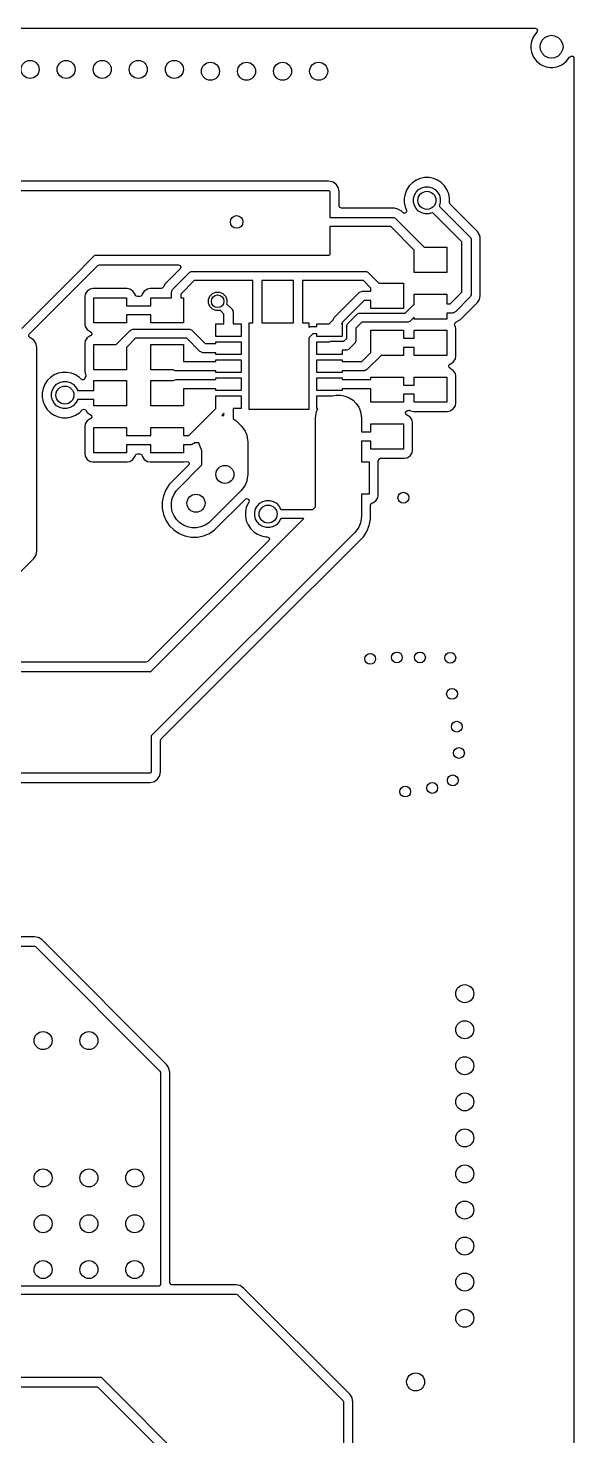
# Model space of a CAD drawing. Extents: x 97 to 200, y -158 to -52.
# Drawn here: x 184.7 to 199.83, y -91.17 to -52.13 of the extents above; entities that cross this region are included whole.
import ezdxf

# ---------------------------------------------------------------- set-up
doc = ezdxf.new("R2010")
doc.units = 0
doc.layers.add('BLACK', color=7, linetype='CONTINUOUS')

msp = doc.modelspace()

# ---------------------------------------------------------------- linework, layer by layer
at = {"layer": 'BLACK', "linetype": 'CONTINUOUS'}
for p, q in [((129.62398, -52.1291), (198.756801, -52.1291)), ((198.800149, -52.236639), (198.708459, -52.356132)), ((198.756801, -52.1291), (198.800995, -52.147406)), ((198.800995, -52.235794), (198.800149, -52.236639)), ((198.800995, -52.147406), (198.819301, -52.1916)), ((198.801225, -52.235236), (198.800995, -52.235794)), ((198.802639, -52.233395), (198.801225, -52.235236)), ((198.819301, -52.1916), (198.802145, -52.233016)), ((198.802145, -52.233016), (198.802639, -52.233395)), ((198.650821, -52.495284), (198.6361, -52.607103)), ((198.6361, -52.607103), (198.6361, -52.682096)), ((198.6361, -52.682096), (198.650821, -52.793915)), ((198.650822, -52.495281), (198.650821, -52.495284)), ((198.708459, -52.356132), (198.650822, -52.495281)), ((198.8906, -52.6446), (198.901419, -52.562425)), ((198.901419, -52.726775), (198.8906, -52.6446)), ((198.901419, -52.562425), (198.948019, -52.462489)), ((198.948019, -52.462489), (199.025989, -52.384519)), ((199.025989, -52.384519), (199.125925, -52.337919)), ((199.125925, -52.337919), (199.2081, -52.3271)), ((199.2081, -52.3271), (199.290275, -52.337919)), ((199.290275, -52.337919), (199.390211, -52.384519)), ((199.390211, -52.384519), (199.468181, -52.462489)), ((199.468181, -52.462489), (199.514781, -52.562425)), ((199.514781, -52.562425), (199.5256, -52.6446)), ((199.5256, -52.6446), (199.514781, -52.726775)), ((198.650821, -52.793915), (198.650822, -52.793918)), ((198.650822, -52.793918), (198.650823, -52.793922)), ((198.650823, -52.793922), (198.708459, -52.933068)), ((198.708459, -52.933068), (198.800145, -53.052555)), ((198.800145, -53.052555), (198.919632, -53.144241)), ((198.948019, -52.826711), (198.901419, -52.726775)), ((199.025989, -52.904681), (198.948019, -52.826711)), ((199.125925, -52.951281), (199.025989, -52.904681)), ((199.2081, -52.9621), (199.125925, -52.951281)), ((199.290275, -52.951281), (199.2081, -52.9621)), ((199.390211, -52.904681), (199.290275, -52.951281)), ((199.468181, -52.826711), (199.390211, -52.904681)), ((199.514781, -52.726775), (199.468181, -52.826711)), ((199.496568, -53.144241), (199.616055, -53.052555)), ((199.616055, -53.052555), (199.707741, -52.933068)), ((199.707741, -52.933068), (199.707743, -52.933062)), ((199.707743, -52.933062), (199.708973, -52.930934)), ((199.708973, -52.930934), (199.709957, -52.930178)), ((199.709957, -52.930178), (199.710234, -52.929818)), ((199.710234, -52.929818), (199.71033, -52.929892)), ((199.71033, -52.929892), (199.746923, -52.901813)), ((199.746923, -52.901813), (199.794349, -52.908056)), ((199.794349, -52.908056), (199.82347, -52.946006)), ((199.82347, -52.946006), (199.8256, -52.962183)), ((199.8256, -52.962183), (199.8256, -156.975016)), ((198.919632, -53.144241), (199.058778, -53.201877)), ((199.058778, -53.201877), (199.058782, -53.201877)), ((199.058782, -53.201877), (199.058784, -53.201878)), ((199.058784, -53.201878), (199.077364, -53.204324)), ((199.077364, -53.204324), (199.170608, -53.2166)), ((199.170608, -53.2166), (199.170614, -53.2166)), ((199.170614, -53.2166), (199.245586, -53.2166)), ((199.245586, -53.2166), (199.245592, -53.2166)), ((199.245592, -53.2166), (199.341524, -53.203969)), ((199.341524, -53.203969), (199.357415, -53.201878)), ((199.357415, -53.201878), (199.357415, -53.201877)), ((199.357415, -53.201877), (199.357422, -53.201877)), ((199.357422, -53.201877), (199.496568, -53.144241)), ((193.0242, -56.3729), (181.897, -56.3729)), ((193.123503, -56.392652), (193.0242, -56.3729)), ((193.149737, -56.403518), (193.123503, -56.392652)), ((193.225738, -56.454299), (193.149737, -56.403518)), ((193.233925, -56.459769), (193.225738, -56.454299)), ((193.290179, -56.543956), (193.233925, -56.459769)), ((193.290182, -56.543963), (193.290179, -56.543956)), ((193.301048, -56.570197), (193.290182, -56.543963)), ((193.3208, -56.6695), (193.301048, -56.570197)), ((195.262134, -56.502317), (195.193245, -56.605417)), ((195.349817, -56.414634), (195.262134, -56.502317)), ((195.452917, -56.345745), (195.349817, -56.414634)), ((195.452919, -56.345744), (195.452917, -56.345745)), ((195.567474, -56.298293), (195.452919, -56.345744)), ((195.522814, -56.606092), (195.607594, -56.557145)), ((195.567481, -56.298291), (195.567474, -56.298293)), ((195.6891, -56.2741), (195.567481, -56.298291)), ((195.607594, -56.557145), (195.702153, -56.531808)), ((195.8131, -56.2741), (195.6891, -56.2741)), ((195.702153, -56.531808), (195.800047, -56.531808)), ((195.800047, -56.531808), (195.894606, -56.557145)), ((195.934718, -56.298291), (195.8131, -56.2741)), ((195.894606, -56.557145), (195.979386, -56.606092)), ((195.934725, -56.298293), (195.934718, -56.298291)), ((196.04928, -56.345744), (195.934725, -56.298293)), ((196.049282, -56.345745), (196.04928, -56.345744)), ((196.13575, -56.403521), (196.049282, -56.345745)), ((196.152383, -56.414635), (196.13575, -56.403521)), ((196.240065, -56.502317), (196.152383, -56.414635)), ((196.308956, -56.60542), (196.240065, -56.502317)), ((181.897, -56.6324), (193.0242, -56.6324)), ((193.0242, -56.6324), (193.050434, -56.643266)), ((193.050434, -56.643266), (193.0613, -56.6695)), ((193.0613, -56.6695), (193.0613, -57.3766)), ((193.3208, -56.669501), (193.3208, -56.6695)), ((193.3208, -57.0596), (193.3208, -56.669501)), ((195.145791, -56.719981), (195.1216, -56.841599)), ((195.1216, -56.841599), (195.1216, -56.9656)), ((195.1216, -56.9656), (195.145791, -57.087218)), ((195.145793, -56.719974), (195.145791, -56.719981)), ((195.193244, -56.605419), (195.145793, -56.719974)), ((195.193245, -56.605417), (195.193244, -56.605419)), ((195.379308, -56.854653), (195.404645, -56.760094)), ((195.379308, -56.952547), (195.379308, -56.854653)), ((195.404645, -57.047106), (195.379308, -56.952547)), ((195.404645, -56.760094), (195.453592, -56.675314)), ((195.453592, -56.675314), (195.522814, -56.606092)), ((195.979386, -56.606092), (196.048608, -56.675314)), ((196.048608, -56.675314), (196.097555, -56.760094)), ((196.097555, -56.760094), (196.122892, -56.854653)), ((196.122892, -56.952547), (196.097555, -57.047106)), ((196.122892, -56.854653), (196.122892, -56.952547)), ((196.335498, -56.669499), (196.308956, -56.60542)), ((196.350154, -56.704882), (196.335498, -56.669499)), ((196.356409, -56.719982), (196.350154, -56.704882)), ((196.3806, -56.8416), (196.356409, -56.719982)), ((196.3806, -56.967688), (196.3806, -56.8416)), ((196.398906, -57.011882), (196.3806, -56.967688)), ((193.0613, -57.3766), (194.8011, -57.3766)), ((193.339106, -57.103794), (193.3208, -57.0596)), ((193.3833, -57.1221), (193.339106, -57.103794)), ((194.851325, -57.1221), (193.3833, -57.1221)), ((194.8011, -57.3766), (194.825876, -57.37904)), ((194.825876, -57.37904), (194.825877, -57.37904)), ((194.825877, -57.37904), (194.835538, -57.383042)), ((194.835538, -57.383042), (194.871657, -57.398003)), ((194.851329, -57.1221), (194.851325, -57.1221)), ((194.948351, -57.148098), (194.851329, -57.1221)), ((194.948354, -57.148099), (194.948351, -57.148098)), ((194.965676, -57.1581), (194.948354, -57.148099)), ((195.026702, -57.193332), (194.965676, -57.1581)), ((195.026704, -57.193334), (195.026702, -57.193332)), ((195.035347, -57.198324), (195.026704, -57.193334)), ((195.035348, -57.198325), (195.035347, -57.198324)), ((195.080272, -57.243249), (195.035348, -57.198325)), ((195.100549, -57.256798), (195.080272, -57.243249)), ((195.148384, -57.256797), (195.100549, -57.256798)), ((195.145791, -57.087218), (195.145793, -57.087225)), ((195.145793, -57.087225), (195.182208, -57.175137)), ((195.182209, -57.222972), (195.148384, -57.256797)), ((195.182208, -57.175137), (195.182209, -57.222972)), ((195.453592, -57.131886), (195.404645, -57.047106)), ((195.522814, -57.201108), (195.453592, -57.131886)), ((195.607594, -57.250055), (195.522814, -57.201108)), ((195.702153, -57.275392), (195.607594, -57.250055)), ((195.800047, -57.275392), (195.702153, -57.275392)), ((195.894606, -57.250055), (195.800047, -57.275392)), ((195.909404, -57.24151), (195.894606, -57.250055)), ((196.7241, -58.056206), (195.909404, -57.24151)), ((196.097555, -57.047106), (196.08901, -57.061904)), ((196.08901, -57.061904), (196.940903, -57.913797)), ((197.156371, -57.769347), (196.398906, -57.011882)), ((194.748494, -57.6306), (193.0613, -57.6306)), ((193.0613, -57.6306), (193.0613, -58.3987)), ((195.4011, -58.283205), (194.748494, -57.6306)), ((194.871657, -57.398003), (194.871658, -57.398004)), ((194.871658, -57.398004), (194.890903, -57.413797)), ((194.890903, -57.413797), (195.680705, -58.2036)), ((197.156374, -57.769351), (197.156371, -57.769347)), ((197.156376, -57.769353), (197.156374, -57.769351)), ((197.19318, -57.833099), (197.156376, -57.769353)), ((196.7241, -59.450994), (196.7241, -58.056206)), ((196.940903, -57.913797), (196.956697, -57.933042)), ((196.956697, -57.933042), (196.975475, -57.978376)), ((196.975475, -57.978376), (196.97566, -57.978824)), ((196.97566, -57.978824), (196.9781, -58.0036)), ((196.9781, -58.0036), (196.9781, -59.5036)), ((197.206602, -57.856347), (197.19318, -57.833099)), ((197.206603, -57.85635), (197.206602, -57.856347)), ((197.224756, -57.924099), (197.206603, -57.85635)), ((197.224756, -57.924101), (197.224756, -57.924099)), ((197.2326, -57.953375), (197.224756, -57.924101)), ((197.2326, -59.553825), (197.2326, -57.953375)), ((186.539664, -58.4358), (185.896294, -59.07917)), ((193.0242, -58.4358), (186.539664, -58.4358)), ((193.050434, -58.424934), (193.0242, -58.4358)), ((193.0613, -58.3987), (193.050434, -58.424934)), ((195.4011, -58.9036), (195.4011, -58.283205)), ((195.680705, -58.2036), (196.3011, -58.2036)), ((196.3011, -58.2036), (196.3011, -58.9036)), ((184.730069, -60.612381), (186.628846, -58.713606)), ((186.628846, -58.713606), (186.67304, -58.6953)), ((186.67304, -58.6953), (188.868989, -58.6953)), ((188.913183, -58.801994), (188.495825, -59.219351)), ((188.711297, -59.363797), (189.161297, -58.913798)), ((188.868989, -58.6953), (188.913183, -58.713606)), ((188.913183, -58.713606), (188.931489, -58.7578)), ((188.931489, -58.7578), (188.913183, -58.801994)), ((189.161297, -58.913798), (189.180542, -58.898004)), ((189.180542, -58.898004), (189.180543, -58.898003)), ((189.180543, -58.898003), (189.219955, -58.881678)), ((189.219955, -58.881678), (189.226323, -58.87904)), ((189.226323, -58.87904), (189.226324, -58.87904)), ((189.226324, -58.87904), (189.2511, -58.8766)), ((189.2511, -58.8766), (191.05, -58.8766)), ((191.05, -58.8766), (192.18, -58.8766)), ((192.18, -58.8766), (194.0436, -58.8766)), ((194.0436, -58.8766), (194.068376, -58.87904)), ((194.068376, -58.87904), (194.068377, -58.87904)), ((194.068377, -58.87904), (194.074745, -58.881678)), ((194.074745, -58.881678), (194.114157, -58.898003)), ((194.114157, -58.898003), (194.114158, -58.898004)), ((194.114158, -58.898004), (194.133403, -58.913797)), ((194.133403, -58.913797), (194.423205, -59.2036)), ((196.3011, -58.9036), (195.4011, -58.9036)), ((185.896294, -59.07917), (184.518529, -60.456934)), ((188.441702, -59.309164), (188.417299, -59.340804)), ((188.444032, -59.310129), (188.441702, -59.309164)), ((188.445598, -59.306345), (188.444032, -59.310129)), ((188.495825, -59.219351), (188.445598, -59.306345)), ((189.303705, -59.1306), (188.9281, -59.506205)), ((190.923, -59.1306), (189.303705, -59.1306)), ((190.923, -60.3036), (190.923, -59.1306)), ((191.177, -59.1306), (191.177, -60.3036)), ((192.053, -59.1306), (191.177, -59.1306)), ((192.053, -60.3036), (192.053, -59.1306)), ((192.307, -59.1306), (192.307, -60.3036)), ((193.990994, -59.1306), (192.307, -59.1306)), ((194.2011, -59.340705), (193.990994, -59.1306)), ((194.423205, -59.2036), (195.1011, -59.2036)), ((195.1011, -59.2036), (195.1011, -59.9036)), ((186.280365, -59.504299), (186.2656, -59.578532)), ((186.2656, -59.578532), (186.2656, -60.328664)), ((186.280366, -59.504297), (186.280365, -59.504299)), ((186.336615, -59.420115), (186.280366, -59.504297)), ((186.420796, -59.363867), (186.336615, -59.420115)), ((186.4208, -59.363865), (186.420796, -59.363867)), ((186.495031, -59.349101), (186.4208, -59.363865)), ((186.495035, -59.3491), (186.495031, -59.349101)), ((187.445167, -59.3491), (186.495035, -59.3491)), ((186.5201, -60.3036), (186.5201, -59.6036)), ((186.5201, -59.6036), (187.4201, -59.6036)), ((187.4201, -59.6036), (187.4201, -59.8266)), ((187.5194, -59.363865), (187.445167, -59.3491)), ((187.519402, -59.363866), (187.5194, -59.363865)), ((187.603584, -59.420115), (187.519402, -59.363866)), ((187.651994, -59.492566), (187.603584, -59.420115)), ((187.659834, -59.504299), (187.651994, -59.492566)), ((187.660643, -59.508366), (187.659834, -59.504299)), ((187.663313, -59.521792), (187.660643, -59.508366)), ((187.680418, -59.553794), (187.663313, -59.521792)), ((187.724612, -59.5721), (187.680418, -59.553794)), ((187.796587, -59.5721), (187.724612, -59.5721)), ((187.831309, -59.561567), (187.796587, -59.5721)), ((187.834865, -59.556244), (187.831309, -59.561567)), ((187.840781, -59.553794), (187.834865, -59.556244)), ((187.847757, -59.536951), (187.840781, -59.553794)), ((187.857886, -59.521794), (187.847757, -59.536951)), ((187.861366, -59.504299), (187.857886, -59.521794)), ((187.861367, -59.504296), (187.861366, -59.504299)), ((187.917615, -59.420115), (187.861367, -59.504296)), ((188.001796, -59.363867), (187.917615, -59.420115)), ((188.0018, -59.363865), (188.001796, -59.363867)), ((188.076031, -59.349101), (188.0018, -59.363865)), ((188.076035, -59.3491), (188.076031, -59.349101)), ((188.386184, -59.3491), (188.076035, -59.3491)), ((188.1011, -59.8266), (188.1011, -59.6036)), ((188.1011, -59.6036), (188.6741, -59.6036)), ((188.417299, -59.340804), (188.386184, -59.3491)), ((188.6741, -59.4536), (188.67654, -59.428824)), ((188.6741, -59.6036), (188.6741, -59.4536)), ((188.67654, -59.428824), (188.676837, -59.428108)), ((188.676837, -59.428108), (188.693501, -59.387877)), ((188.693501, -59.387877), (188.695503, -59.383043)), ((188.695503, -59.383043), (188.695504, -59.383042)), ((188.695504, -59.383042), (188.711297, -59.363797)), ((188.9281, -59.506205), (188.9281, -59.6036)), ((188.9281, -59.6036), (189.0011, -59.6036)), ((189.0011, -59.6036), (189.0011, -60.3036)), ((189.693644, -59.652389), (189.732839, -59.557763)), ((189.693644, -59.754811), (189.693644, -59.652389)), ((189.732839, -59.557763), (189.805263, -59.485339)), ((189.805263, -59.485339), (189.899889, -59.446144)), ((189.899889, -59.446144), (190.002311, -59.446144)), ((190.002311, -59.446144), (190.096937, -59.485339)), ((190.096937, -59.485339), (190.169361, -59.557763)), ((190.169361, -59.557763), (190.208556, -59.652389)), ((190.208556, -59.652389), (190.208556, -59.754811)), ((193.184297, -60.15198), (193.872479, -59.463797)), ((194.014886, -59.6806), (193.399593, -60.295893)), ((193.872479, -59.463797), (193.891723, -59.448003)), ((193.891723, -59.448003), (193.937504, -59.42904)), ((193.937504, -59.42904), (193.937505, -59.42904)), ((193.937505, -59.42904), (193.962281, -59.4266)), ((193.962281, -59.4266), (194.2011, -59.4266)), ((194.2011, -59.6806), (194.014886, -59.6806)), ((194.2011, -59.4266), (194.2011, -59.340705)), ((194.2011, -59.9036), (194.2011, -59.6806)), ((195.4011, -59.793303), (195.4011, -59.5036)), ((195.4011, -59.5036), (196.3011, -59.5036)), ((196.3011, -59.5036), (196.3011, -59.7766)), ((196.398494, -59.7766), (196.7241, -59.450994)), ((196.940902, -59.593403), (196.540903, -59.993403)), ((196.956696, -59.574158), (196.940902, -59.593403)), ((196.956697, -59.574157), (196.956696, -59.574158)), ((196.97566, -59.528376), (196.956697, -59.574157)), ((196.9781, -59.5036), (196.97566, -59.528376)), ((197.156376, -59.737847), (197.206601, -59.650854)), ((197.206601, -59.650854), (197.2326, -59.553825)), ((187.4201, -59.8266), (188.1011, -59.8266)), ((188.1011, -60.0806), (187.4201, -60.0806)), ((187.4201, -60.0806), (187.4201, -60.3036)), ((188.1011, -60.3036), (188.1011, -60.0806)), ((189.732839, -59.849437), (189.693644, -59.754811)), ((189.805263, -59.921861), (189.732839, -59.849437)), ((189.899889, -59.961056), (189.805263, -59.921861)), ((190.002311, -59.961056), (189.899889, -59.961056)), ((190.021147, -59.953253), (190.002311, -59.961056)), ((190.1241, -60.056206), (190.021147, -59.953253)), ((190.1241, -60.3286), (190.1241, -60.056206)), ((190.208556, -59.754811), (190.200753, -59.773647)), ((190.200753, -59.773647), (190.340903, -59.913797)), ((190.340903, -59.913797), (190.356696, -59.933042)), ((190.356696, -59.933042), (190.356697, -59.933043)), ((190.356697, -59.933043), (190.367573, -59.9593)), ((190.367573, -59.9593), (190.375474, -59.978376)), ((190.375474, -59.978376), (190.37566, -59.978824)), ((190.37566, -59.978824), (190.3781, -60.0036)), ((190.3781, -60.0036), (190.3781, -60.3286)), ((193.565297, -60.309797), (193.807298, -60.067797)), ((193.807298, -60.067797), (193.826542, -60.052003)), ((193.826542, -60.052003), (193.872323, -60.03304)), ((193.872323, -60.03304), (193.872324, -60.03304)), ((193.872324, -60.03304), (193.8971, -60.0306)), ((193.8971, -60.0306), (195.153706, -60.0306)), ((195.1011, -59.9036), (194.2011, -59.9036)), ((195.153706, -60.0306), (195.370509, -59.813798)), ((195.370509, -59.813798), (195.389754, -59.798004)), ((195.389754, -59.798004), (195.389755, -59.798003)), ((195.389755, -59.798003), (195.4011, -59.793303)), ((196.3011, -59.7766), (196.398494, -59.7766)), ((196.4511, -60.0306), (196.3011, -60.0306)), ((196.3011, -60.0306), (196.3011, -60.2036)), ((196.475876, -60.02816), (196.4511, -60.0306)), ((196.475877, -60.02816), (196.475876, -60.02816)), ((196.49484, -60.020304), (196.475877, -60.02816)), ((196.521657, -60.009197), (196.49484, -60.020304)), ((196.521658, -60.009196), (196.521657, -60.009197)), ((196.540903, -59.993403), (196.521658, -60.009196)), ((196.756376, -60.137846), (197.0802, -59.81402)), ((197.0802, -59.81402), (197.080205, -59.814017)), ((197.080205, -59.814017), (197.085345, -59.808876)), ((197.085345, -59.808876), (197.085347, -59.808876)), ((197.085347, -59.808876), (197.156376, -59.737847)), ((186.2656, -60.328664), (186.265601, -60.328668)), ((186.265601, -60.328668), (186.280365, -60.402899)), ((186.280365, -60.402899), (186.280367, -60.402903)), ((186.280367, -60.402903), (186.336615, -60.487084)), ((186.336615, -60.487084), (186.420797, -60.543333)), ((187.4201, -60.3036), (186.5201, -60.3036)), ((187.530298, -60.513797), (187.549542, -60.498003)), ((187.549542, -60.498003), (187.595323, -60.47904)), ((187.595323, -60.47904), (187.595324, -60.47904)), ((187.595324, -60.47904), (187.6201, -60.4766)), ((187.6201, -60.4766), (189.1511, -60.4766)), ((189.0011, -60.3036), (188.1011, -60.3036)), ((189.1511, -60.4766), (189.175876, -60.47904)), ((189.175876, -60.47904), (189.175877, -60.47904)), ((189.175877, -60.47904), (189.190504, -60.485099)), ((189.190504, -60.485099), (189.221657, -60.498003)), ((189.221657, -60.498003), (189.221658, -60.498004)), ((189.221658, -60.498004), (189.240903, -60.513797)), ((189.9011, -60.6786), (189.9011, -60.3286)), ((189.9011, -60.3286), (190.1241, -60.3286)), ((190.3781, -60.3286), (190.6011, -60.3286)), ((190.6011, -60.3286), (190.6011, -60.6786)), ((190.8261, -62.7036), (190.8261, -60.3036)), ((190.8261, -60.3036), (190.923, -60.3036)), ((191.177, -60.3036), (192.053, -60.3036)), ((192.307, -60.3036), (192.4761, -60.3036)), ((192.4761, -60.3036), (192.4761, -60.432552)), ((192.4761, -60.432552), (192.490842, -60.420453)), ((192.490842, -60.420453), (192.505818, -60.41425)), ((192.505818, -60.41425), (192.526891, -60.405521)), ((192.526891, -60.405521), (192.5464, -60.4036)), ((192.5464, -60.4036), (192.7011, -60.4036)), ((192.7011, -60.4036), (192.7011, -60.3286)), ((192.7011, -60.3286), (193.046494, -60.3286)), ((193.046494, -60.3286), (193.148606, -60.226488)), ((193.148606, -60.226488), (193.14954, -60.217006)), ((193.14954, -60.217006), (193.149788, -60.216408)), ((193.149788, -60.216408), (193.168503, -60.171224)), ((193.168503, -60.171224), (193.184297, -60.15198)), ((193.39866, -60.305377), (193.389041, -60.3286)), ((193.389041, -60.3286), (193.4011, -60.3286)), ((193.399593, -60.295893), (193.39866, -60.305376)), ((193.39866, -60.305376), (193.39866, -60.305377)), ((193.4011, -60.3286), (193.4011, -60.6786)), ((193.5281, -60.3996), (193.53054, -60.374824)), ((193.5281, -60.731207), (193.5281, -60.3996)), ((193.53054, -60.374824), (193.532372, -60.370402)), ((193.532372, -60.370402), (193.540343, -60.351157)), ((193.540343, -60.351157), (193.549503, -60.329043)), ((193.549503, -60.329043), (193.549504, -60.329042)), ((193.549504, -60.329042), (193.565297, -60.309797)), ((193.949705, -60.2846), (193.7821, -60.452205)), ((193.7821, -60.452205), (193.7821, -60.783813)), ((195.206312, -60.2846), (193.949705, -60.2846)), ((194.2011, -61.123994), (194.2011, -60.5036)), ((194.2011, -60.5036), (195.1011, -60.5036)), ((195.1011, -60.5036), (195.1011, -60.7266)), ((195.231088, -60.28216), (195.206312, -60.2846)), ((195.231089, -60.28216), (195.231088, -60.28216)), ((195.250052, -60.274304), (195.231089, -60.28216)), ((195.276869, -60.263197), (195.250052, -60.274304)), ((195.27687, -60.263196), (195.276869, -60.263197)), ((195.296115, -60.247403), (195.27687, -60.263196)), ((195.4011, -60.142417), (195.296115, -60.247403)), ((195.4011, -60.2036), (195.4011, -60.142417)), ((196.3011, -60.2036), (195.4011, -60.2036)), ((195.4011, -60.7266), (195.4011, -60.5036)), ((195.4011, -60.5036), (196.3011, -60.5036)), ((196.3011, -60.5036), (196.3011, -61.2036)), ((196.520825, -60.34141), (196.528328, -60.321786)), ((196.523782, -60.356276), (196.520825, -60.34141)), ((196.521589, -60.369144), (196.523782, -60.356276)), ((196.528057, -60.377758), (196.521589, -60.369144)), ((196.530159, -60.388324), (196.528057, -60.377758)), ((196.528328, -60.321786), (196.529197, -60.320316)), ((196.529197, -60.320316), (196.540834, -60.302901)), ((196.540834, -60.404299), (196.530159, -60.388324)), ((196.540834, -60.302901), (196.541511, -60.299492)), ((196.555599, -60.478534), (196.540834, -60.404299)), ((196.541511, -60.299492), (196.54621, -60.291548)), ((196.54621, -60.291548), (196.562064, -60.279644)), ((196.5556, -61.228667), (196.555599, -60.478534)), ((196.562064, -60.279644), (196.576081, -60.265623)), ((196.576081, -60.265623), (196.583822, -60.262994)), ((196.583822, -60.262994), (196.598354, -60.259101)), ((196.598354, -60.259101), (196.685347, -60.208876)), ((196.685347, -60.208876), (196.756376, -60.137847)), ((196.756376, -60.137847), (196.756376, -60.137846)), ((184.716523, -60.680488), (184.716524, -60.632653)), ((184.750347, -60.714314), (184.716523, -60.680488)), ((184.716524, -60.632653), (184.730069, -60.612381)), ((184.767736, -60.721517), (184.750347, -60.714314)), ((184.815768, -60.75361), (184.767736, -60.721517)), ((184.851925, -60.777769), (184.815768, -60.75361)), ((184.908179, -60.861956), (184.851925, -60.777769)), ((184.908182, -60.861963), (184.908179, -60.861956)), ((184.919048, -60.888197), (184.908182, -60.861963)), ((184.9388, -60.9875), (184.919048, -60.888197)), ((186.280365, -60.804299), (186.2656, -60.878532)), ((186.2656, -60.878532), (186.2656, -61.628664)), ((186.280366, -60.804297), (186.280365, -60.804299)), ((186.336615, -60.720115), (186.280366, -60.804297)), ((186.420796, -60.663867), (186.336615, -60.720115)), ((186.426484, -60.661512), (186.420796, -60.663867)), ((186.420797, -60.543333), (186.426485, -60.545689)), ((186.426485, -60.545689), (186.425225, -60.54873)), ((186.425225, -60.54873), (186.455377, -60.568872)), ((186.438141, -60.655564), (186.426088, -60.660557)), ((186.426088, -60.660557), (186.426484, -60.661512)), ((186.464713, -60.615787), (186.438141, -60.655564)), ((186.455377, -60.568872), (186.464713, -60.615787)), ((187.140494, -60.9036), (187.530298, -60.513797)), ((187.672705, -60.7306), (187.4201, -60.983205)), ((189.098494, -60.7306), (187.672705, -60.7306)), ((189.461297, -61.093402), (189.098494, -60.7306)), ((189.240903, -60.513797), (189.603705, -60.8766)), ((189.603705, -60.8766), (189.9011, -60.8766)), ((190.6011, -60.6786), (189.9011, -60.6786)), ((189.9011, -60.8766), (189.9011, -60.8286)), ((189.9011, -60.8286), (190.6011, -60.8286)), ((190.6011, -60.8286), (190.6011, -61.1786)), ((192.587821, -60.6036), (192.4761, -60.715321)), ((192.4761, -60.715321), (192.4761, -62.7036)), ((192.7011, -60.6036), (192.587821, -60.6036)), ((192.7011, -60.6786), (192.7011, -60.6036)), ((193.4011, -60.6786), (192.7011, -60.6786)), ((192.7011, -61.1786), (192.7011, -60.8286)), ((192.7011, -60.8286), (193.049597, -60.8286)), ((193.049597, -60.8286), (193.051542, -60.827004)), ((193.051542, -60.827004), (193.051543, -60.827003)), ((193.051543, -60.827003), (193.086081, -60.812697)), ((193.086081, -60.812697), (193.097323, -60.80804)), ((193.097323, -60.80804), (193.097324, -60.80804)), ((193.097324, -60.80804), (193.1221, -60.8056)), ((193.1221, -60.8056), (193.453707, -60.8056)), ((193.453707, -60.8056), (193.5281, -60.731207)), ((193.744902, -60.873616), (193.596114, -61.022403)), ((193.760696, -60.854372), (193.744902, -60.873616)), ((193.765491, -60.842797), (193.760696, -60.854372)), ((193.77966, -60.808589), (193.765491, -60.842797)), ((193.7821, -60.783813), (193.77966, -60.808589)), ((195.1011, -60.7266), (195.4011, -60.7266)), ((184.9388, -66.630795), (184.9388, -60.9875)), ((186.5201, -61.6036), (186.5201, -60.9036)), ((186.5201, -60.9036), (187.140494, -60.9036)), ((187.4201, -60.983205), (187.4201, -61.6036)), ((188.1011, -61.6036), (188.1011, -60.9036)), ((188.1011, -60.9036), (189.0011, -60.9036)), ((189.0011, -60.9036), (189.0011, -61.3766)), ((189.480542, -61.109196), (189.461297, -61.093402)), ((189.480543, -61.109197), (189.480542, -61.109196)), ((189.526324, -61.12816), (189.480543, -61.109197)), ((189.5511, -61.1306), (189.526324, -61.12816)), ((189.9011, -61.1306), (189.5511, -61.1306)), ((189.9011, -61.1786), (189.9011, -61.1306)), ((190.6011, -61.1786), (189.9011, -61.1786)), ((193.4011, -61.1786), (192.7011, -61.1786)), ((193.506312, -61.0596), (193.4011, -61.0596)), ((193.4011, -61.0596), (193.4011, -61.1786)), ((193.531088, -61.05716), (193.506312, -61.0596)), ((193.531089, -61.05716), (193.531088, -61.05716)), ((193.57687, -61.038197), (193.531089, -61.05716)), ((193.596114, -61.022403), (193.57687, -61.038197)), ((193.948494, -61.3766), (194.2011, -61.123994)), ((194.480705, -61.2036), (194.090903, -61.593403)), ((195.1011, -61.2036), (194.480705, -61.2036)), ((195.4011, -60.9806), (195.1011, -60.9806)), ((195.1011, -60.9806), (195.1011, -61.2036)), ((195.4011, -61.2036), (195.4011, -60.9806)), ((196.3011, -61.2036), (195.4011, -61.2036)), ((196.540834, -61.302901), (196.5556, -61.228667)), ((185.6541, -61.6741), (185.532481, -61.698291)), ((185.7781, -61.6741), (185.6541, -61.6741)), ((185.899718, -61.698291), (185.7781, -61.6741)), ((186.2656, -61.628664), (186.265601, -61.628668)), ((186.265601, -61.628668), (186.280365, -61.702899)), ((187.4201, -61.6036), (186.5201, -61.6036)), ((188.723723, -61.6036), (188.1011, -61.6036)), ((188.730542, -61.609196), (188.723723, -61.6036)), ((188.730543, -61.609197), (188.730542, -61.609196)), ((188.776324, -61.62816), (188.730543, -61.609197)), ((188.8011, -61.6306), (188.776324, -61.62816)), ((189.9011, -61.6306), (188.8011, -61.6306)), ((189.0011, -61.3766), (189.9011, -61.3766)), ((189.9011, -61.3766), (189.9011, -61.3286)), ((189.9011, -61.3286), (190.6011, -61.3286)), ((189.9011, -61.6786), (189.9011, -61.6306)), ((190.6011, -61.3286), (190.6011, -61.6786)), ((192.7011, -61.6786), (192.7011, -61.3286)), ((192.7011, -61.3286), (193.4011, -61.3286)), ((193.4011, -61.3286), (193.4011, -61.3766)), ((193.4011, -61.3766), (193.948494, -61.3766)), ((194.0011, -61.6306), (193.4011, -61.6306)), ((193.4011, -61.6306), (193.4011, -61.6786)), ((194.025876, -61.62816), (194.0011, -61.6306)), ((194.025877, -61.62816), (194.025876, -61.62816)), ((194.051001, -61.617753), (194.025877, -61.62816)), ((194.071657, -61.609197), (194.051001, -61.617753)), ((194.071658, -61.609196), (194.071657, -61.609197)), ((194.090903, -61.593403), (194.071658, -61.609196)), ((196.356497, -61.491356), (196.383105, -61.451604)), ((196.365791, -61.53828), (196.356497, -61.491356)), ((196.39597, -61.55848), (196.365791, -61.53828)), ((196.383105, -61.451604), (196.395112, -61.446644)), ((196.394715, -61.561511), (196.39597, -61.55848)), ((196.400402, -61.563866), (196.394715, -61.561511)), ((196.394716, -61.445688), (196.400395, -61.443335)), ((196.395112, -61.446644), (196.394716, -61.445688)), ((196.400395, -61.443335), (196.400401, -61.443334)), ((196.400401, -61.443334), (196.484584, -61.387084)), ((196.484584, -61.620115), (196.400402, -61.563866)), ((196.484584, -61.387084), (196.540834, -61.302901)), ((196.53682, -61.698291), (196.484584, -61.620115)), ((185.158244, -62.005419), (185.110793, -62.119974)), ((185.158245, -62.005417), (185.158244, -62.005419)), ((185.227134, -61.902317), (185.158245, -62.005417)), ((185.314817, -61.814634), (185.227134, -61.902317)), ((185.417917, -61.745745), (185.314817, -61.814634)), ((185.417919, -61.745744), (185.417917, -61.745745)), ((185.532474, -61.698293), (185.417919, -61.745744)), ((185.418592, -62.075314), (185.487814, -62.006092)), ((185.487814, -62.006092), (185.572594, -61.957145)), ((185.532481, -61.698291), (185.532474, -61.698293)), ((185.572594, -61.957145), (185.667153, -61.931808)), ((185.667153, -61.931808), (185.765047, -61.931808)), ((185.765047, -61.931808), (185.859606, -61.957145)), ((185.859606, -61.957145), (185.944386, -62.006092)), ((185.899725, -61.698293), (185.899718, -61.698291)), ((186.01428, -61.745744), (185.899725, -61.698293)), ((185.944386, -62.006092), (186.013608, -62.075314)), ((186.014282, -61.745745), (186.01428, -61.745744)), ((186.117382, -61.814634), (186.014282, -61.745745)), ((186.168929, -61.866181), (186.117382, -61.814634)), ((186.184885, -61.87471), (186.168929, -61.866181)), ((186.19095, -61.880421), (186.184885, -61.87471)), ((186.195323, -61.880289), (186.19095, -61.880421)), ((186.200929, -61.883286), (186.195323, -61.880289)), ((186.219669, -61.879558), (186.200929, -61.883286)), ((186.238763, -61.878985), (186.219669, -61.879558)), ((186.242499, -61.875017), (186.238763, -61.878985)), ((186.247846, -61.873954), (186.242499, -61.875017)), ((186.258462, -61.858065), (186.247846, -61.873954)), ((186.271557, -61.84416), (186.258462, -61.858065)), ((186.273406, -61.839284), (186.271557, -61.84416)), ((186.280366, -61.804299), (186.273406, -61.839284)), ((186.280365, -61.702899), (186.280368, -61.702907)), ((186.294984, -61.782421), (186.280366, -61.804299)), ((186.280368, -61.702907), (186.29104, -61.718878)), ((186.29104, -61.718878), (186.300372, -61.765794)), ((186.297507, -61.775773), (186.294984, -61.782421)), ((186.300372, -61.765794), (186.297507, -61.775773)), ((186.5201, -62.1766), (186.5201, -61.9036)), ((186.5201, -61.9036), (187.4201, -61.9036)), ((187.4201, -61.9036), (187.4201, -62.6036)), ((188.1011, -62.6036), (188.1011, -61.9036)), ((188.1011, -61.9036), (188.723723, -61.9036)), ((188.723723, -61.9036), (188.730542, -61.898004)), ((188.730542, -61.898004), (188.730543, -61.898003)), ((188.730543, -61.898003), (188.776324, -61.87904)), ((188.776324, -61.87904), (188.8011, -61.8766)), ((188.8011, -61.8766), (189.9011, -61.8766)), ((190.6011, -61.6786), (189.9011, -61.6786)), ((189.9011, -61.8766), (189.9011, -61.8286)), ((189.9011, -61.8286), (190.6011, -61.8286)), ((190.6011, -61.8286), (190.6011, -62.1786)), ((193.4011, -61.6786), (192.7011, -61.6786)), ((192.7011, -62.1786), (192.7011, -61.8286)), ((192.7011, -61.8286), (193.4011, -61.8286)), ((193.4011, -61.8286), (193.4011, -61.8766)), ((193.4011, -61.8766), (194.2011, -61.8766)), ((194.2011, -61.8766), (194.2011, -61.8036)), ((194.2011, -61.8036), (195.1011, -61.8036)), ((195.1011, -61.8036), (195.1011, -62.0266)), ((195.1011, -62.0266), (195.4011, -62.0266)), ((195.4011, -62.0266), (195.4011, -61.8036)), ((195.4011, -61.8036), (196.3011, -61.8036)), ((196.3011, -61.8036), (196.3011, -62.5036)), ((196.540834, -61.704299), (196.53682, -61.698291)), ((196.555599, -61.778534), (196.540834, -61.704299)), ((196.5556, -62.528667), (196.555599, -61.778534)), ((185.110791, -62.119981), (185.0866, -62.241599)), ((185.0866, -62.241599), (185.0866, -62.3656)), ((185.0866, -62.3656), (185.110791, -62.487218)), ((185.110793, -62.119974), (185.110791, -62.119981)), ((185.344308, -62.254653), (185.369645, -62.160094)), ((185.344308, -62.352547), (185.344308, -62.254653)), ((185.369645, -62.447106), (185.344308, -62.352547)), ((185.369645, -62.160094), (185.418592, -62.075314)), ((185.418592, -62.531886), (185.369645, -62.447106)), ((186.013608, -62.075314), (186.062555, -62.160094)), ((186.062555, -62.447106), (186.013608, -62.531886)), ((186.062555, -62.160094), (186.066978, -62.1766)), ((186.066978, -62.4306), (186.062555, -62.447106)), ((186.066978, -62.1766), (186.5201, -62.1766)), ((186.5201, -62.4306), (186.066978, -62.4306)), ((186.5201, -62.6036), (186.5201, -62.4306)), ((189.9011, -62.1306), (189.0011, -62.1306)), ((189.0011, -62.1306), (189.0011, -62.6036)), ((189.9011, -62.1786), (189.9011, -62.1306)), ((190.6011, -62.1786), (189.9011, -62.1786)), ((189.9011, -62.673994), (189.9011, -62.3286)), ((189.9011, -62.3286), (190.6011, -62.3286)), ((190.6011, -62.3286), (190.6011, -62.6786)), ((193.4011, -62.1786), (192.7011, -62.1786)), ((192.7011, -62.6786), (192.7011, -62.3286)), ((192.7011, -62.3286), (193.138309, -62.3286)), ((193.138309, -62.3286), (193.238565, -62.308658)), ((193.238565, -62.308658), (193.363047, -62.308658)), ((193.363047, -62.308658), (193.485137, -62.332943)), ((194.2011, -62.1306), (193.4011, -62.1306)), ((193.4011, -62.1306), (193.4011, -62.1786)), ((193.485137, -62.332943), (193.600143, -62.38058)), ((193.600143, -62.38058), (193.703646, -62.449738)), ((193.703646, -62.449738), (193.791668, -62.53776)), ((194.2011, -62.5036), (194.2011, -62.1306)), ((195.4011, -62.2806), (195.1011, -62.2806)), ((195.1011, -62.2806), (195.1011, -62.5036)), ((195.4011, -62.5036), (195.4011, -62.2806)), ((185.110791, -62.487218), (185.110793, -62.487225)), ((185.110793, -62.487225), (185.158244, -62.60178)), ((185.158244, -62.60178), (185.158245, -62.601782)), ((185.158245, -62.601782), (185.225811, -62.702902)), ((185.225811, -62.702902), (185.227135, -62.704883)), ((185.227135, -62.704883), (185.314817, -62.792565)), ((185.314817, -62.792565), (185.41792, -62.861456)), ((185.487814, -62.601108), (185.418592, -62.531886)), ((185.572594, -62.650055), (185.487814, -62.601108)), ((185.667153, -62.675392), (185.572594, -62.650055)), ((185.765047, -62.675392), (185.667153, -62.675392)), ((185.859606, -62.650055), (185.765047, -62.675392)), ((185.944386, -62.601108), (185.859606, -62.650055)), ((186.013608, -62.531886), (185.944386, -62.601108)), ((186.01428, -62.861456), (186.117383, -62.792565)), ((186.117383, -62.792565), (186.197148, -62.712799)), ((186.197148, -62.712799), (186.241341, -62.694494)), ((186.241341, -62.694494), (186.285535, -62.7128)), ((186.285535, -62.7128), (186.293308, -62.72227)), ((186.293308, -62.72227), (186.336616, -62.787085)), ((186.336616, -62.787085), (186.420797, -62.843333)), ((186.420797, -62.843333), (186.426485, -62.845689)), ((186.426485, -62.845689), (186.425225, -62.84873)), ((186.425225, -62.84873), (186.455377, -62.868872)), ((187.4201, -62.6036), (186.5201, -62.6036)), ((189.0011, -62.6036), (188.1011, -62.6036)), ((189.161297, -63.413797), (189.9011, -62.673994)), ((190.1241, -62.810205), (190.062648, -62.871657)), ((190.1241, -62.873797), (190.1241, -62.810205)), ((190.6011, -62.6786), (190.3781, -62.6786)), ((190.3781, -62.6786), (190.3781, -62.962063)), ((192.4761, -62.7036), (190.8261, -62.7036)), ((192.668864, -62.878359), (192.693149, -62.756269)), ((192.693149, -62.756269), (192.725321, -62.6786)), ((192.725321, -62.6786), (192.7011, -62.6786)), ((193.791668, -62.53776), (193.860826, -62.641263)), ((193.860826, -62.641263), (193.908463, -62.756269)), ((193.908463, -62.756269), (193.932748, -62.878359)), ((195.1011, -62.5036), (194.2011, -62.5036)), ((195.156497, -62.791356), (195.183105, -62.751604)), ((195.165791, -62.83828), (195.156497, -62.791356)), ((195.19597, -62.85848), (195.165791, -62.83828)), ((195.183105, -62.751604), (195.186854, -62.74929)), ((195.186854, -62.74929), (195.195653, -62.744278)), ((195.195653, -62.744278), (195.200401, -62.743334)), ((195.200401, -62.743334), (195.218239, -62.731414)), ((195.218239, -62.731414), (195.220168, -62.730316)), ((195.220168, -62.730316), (195.241849, -62.727591)), ((195.241849, -62.727591), (195.26329, -62.723325)), ((195.26329, -62.723325), (195.2662, -62.72453)), ((195.2662, -62.72453), (195.26763, -62.724351)), ((195.26763, -62.724351), (195.269759, -62.726004)), ((195.269759, -62.726004), (195.285822, -62.732658)), ((195.285822, -62.732658), (195.301799, -62.743334)), ((195.301799, -62.743334), (195.376033, -62.7581)), ((195.376033, -62.7581), (196.326166, -62.758099)), ((196.3011, -62.5036), (195.4011, -62.5036)), ((196.326166, -62.758099), (196.400401, -62.743334)), ((196.400401, -62.743334), (196.484584, -62.687084)), ((196.484584, -62.687084), (196.540834, -62.602901)), ((196.540834, -62.602901), (196.5556, -62.528667)), ((185.41792, -62.861456), (185.447188, -62.873579)), ((185.447188, -62.873579), (185.532474, -62.908906)), ((185.532474, -62.908906), (185.532476, -62.908906)), ((185.532476, -62.908906), (185.532482, -62.908909)), ((185.532482, -62.908909), (185.6541, -62.9331)), ((185.6541, -62.9331), (185.7781, -62.9331)), ((185.7781, -62.9331), (185.899718, -62.908909)), ((185.899718, -62.908909), (186.01428, -62.861456)), ((186.280365, -63.104299), (186.2656, -63.178532)), ((186.2656, -63.178532), (186.2656, -63.928664)), ((186.280366, -63.104297), (186.280365, -63.104299)), ((186.336615, -63.020115), (186.280366, -63.104297)), ((186.420796, -62.963867), (186.336615, -63.020115)), ((186.426484, -62.961512), (186.420796, -62.963867)), ((186.438141, -62.955564), (186.426088, -62.960557)), ((186.426088, -62.960557), (186.426484, -62.961512)), ((186.464713, -62.915787), (186.438141, -62.955564)), ((186.455377, -62.868872), (186.464713, -62.915787)), ((186.5201, -63.9036), (186.5201, -63.2036)), ((186.5201, -63.2036), (187.4201, -63.2036)), ((187.4201, -63.2036), (187.4201, -63.4266)), ((188.1011, -63.4266), (188.1011, -63.2036)), ((188.1011, -63.2036), (189.0011, -63.2036)), ((189.0011, -63.2036), (189.0011, -63.4266)), ((190.062648, -62.871657), (190.113341, -62.871657)), ((190.113341, -62.871657), (190.1241, -62.873797)), ((190.3781, -62.962063), (190.453939, -63.012738)), ((190.453939, -63.012738), (190.500113, -63.054587)), ((190.500113, -63.054587), (190.600113, -63.154587)), ((190.600113, -63.154587), (190.641951, -63.200749)), ((190.641951, -63.200749), (190.641962, -63.20076)), ((190.641962, -63.20076), (190.71112, -63.304263)), ((192.665806, -62.9406), (192.668864, -62.878359)), ((192.665806, -63.6936), (192.665806, -62.9406)), ((193.932748, -62.878359), (193.935806, -62.9406)), ((193.935806, -62.9406), (193.935806, -63.3266)), ((194.2011, -63.3266), (194.2011, -63.1036)), ((194.2011, -63.1036), (195.1011, -63.1036)), ((195.1011, -63.1036), (195.1011, -63.8036)), ((195.194715, -62.861511), (195.19597, -62.85848)), ((195.200402, -62.863866), (195.194715, -62.861511)), ((195.284584, -62.920115), (195.200402, -62.863866)), ((195.339867, -63.002852), (195.284584, -62.920115)), ((195.340834, -63.004299), (195.339867, -63.002852)), ((195.355599, -63.078534), (195.340834, -63.004299)), ((195.3556, -63.828667), (195.355599, -63.078534)), ((187.4201, -63.4266), (188.1011, -63.4266)), ((189.0011, -63.4266), (189.148495, -63.4266)), ((189.148495, -63.4266), (189.161292, -63.413802)), ((189.161292, -63.413802), (189.161297, -63.413797)), ((190.71112, -63.304263), (190.758757, -63.419269)), ((190.758757, -63.419269), (190.783042, -63.541359)), ((190.783042, -63.541359), (190.7861, -63.6036)), ((190.7861, -63.6036), (190.7861, -64.5036)), ((193.935806, -63.3266), (194.2011, -63.3266)), ((194.2011, -63.5806), (193.935806, -63.5806)), ((193.935806, -63.5806), (193.935806, -63.6936)), ((194.2011, -63.8036), (194.2011, -63.5806)), ((186.2656, -63.928664), (186.265601, -63.928668)), ((186.265601, -63.928668), (186.280365, -64.002899)), ((186.280365, -64.002899), (186.280367, -64.002903)), ((186.280367, -64.002903), (186.336615, -64.087084)), ((187.4201, -63.9036), (186.5201, -63.9036)), ((188.1011, -63.6806), (187.4201, -63.6806)), ((187.4201, -63.6806), (187.4201, -63.9036)), ((187.603584, -64.087084), (187.659834, -64.002901)), ((187.659834, -64.002901), (187.66298, -63.987084)), ((187.66298, -63.987084), (187.663314, -63.985406)), ((187.663314, -63.985406), (187.673442, -63.970248)), ((187.673442, -63.970248), (187.680419, -63.953406)), ((187.680419, -63.953406), (187.686334, -63.950955)), ((187.686334, -63.950955), (187.689891, -63.945633)), ((187.689891, -63.945633), (187.724613, -63.9351)), ((187.724613, -63.9351), (187.796588, -63.9351)), ((187.796588, -63.9351), (187.840782, -63.953406)), ((187.840782, -63.953406), (187.857887, -63.985408)), ((187.857887, -63.985408), (187.861365, -64.002899)), ((187.861365, -64.002899), (187.861367, -64.002903)), ((187.861367, -64.002903), (187.917615, -64.087084)), ((188.1011, -63.9036), (188.1011, -63.6806)), ((189.0011, -63.9036), (188.1011, -63.9036)), ((189.2011, -63.6806), (189.0011, -63.6806)), ((189.0011, -63.6806), (189.0011, -63.9036)), ((189.225876, -63.67816), (189.2011, -63.6806)), ((189.225877, -63.67816), (189.225876, -63.67816)), ((189.24484, -63.670304), (189.225877, -63.67816)), ((189.271657, -63.659197), (189.24484, -63.670304)), ((189.271658, -63.659196), (189.271657, -63.659197)), ((189.290903, -63.643403), (189.271658, -63.659196)), ((189.303706, -63.6306), (189.290903, -63.643403)), ((189.432039, -63.6306), (189.303706, -63.6306)), ((189.443443, -63.687931), (189.432039, -63.6306)), ((189.49108, -63.802937), (189.443443, -63.687931)), ((189.5161, -63.840381), (189.49108, -63.802937)), ((189.5161, -64.240574), (189.5161, -63.840381)), ((192.665806, -64.9636), (192.665806, -63.6936)), ((193.935806, -63.6936), (193.935806, -64.1536)), ((195.1011, -63.8036), (194.2011, -63.8036)), ((195.200401, -64.043334), (195.284584, -63.987084)), ((195.284584, -63.987084), (195.340834, -63.902901)), ((195.340834, -63.902901), (195.3556, -63.828667)), ((186.336615, -64.087084), (186.420797, -64.143333)), ((186.420797, -64.143333), (186.420799, -64.143334)), ((186.420799, -64.143334), (186.495033, -64.1581)), ((186.495033, -64.1581), (187.445166, -64.158099)), ((187.445166, -64.158099), (187.519401, -64.143334)), ((187.519401, -64.143334), (187.603584, -64.087084)), ((187.917615, -64.087084), (188.001797, -64.143333)), ((188.001797, -64.143333), (188.001799, -64.143334)), ((188.001799, -64.143334), (188.076033, -64.1581)), ((188.076033, -64.1581), (189.026166, -64.158099)), ((189.145731, -64.251025), (188.610179, -64.786577)), ((188.852087, -64.904587), (189.5161, -64.240574)), ((189.026166, -64.158099), (189.089346, -64.145532)), ((189.089346, -64.145532), (189.13626, -64.154864)), ((189.13626, -64.154864), (189.162836, -64.194638)), ((189.153504, -64.241554), (189.145731, -64.251025)), ((189.162836, -64.194638), (189.153504, -64.241554)), ((193.935806, -64.1536), (194.1511, -64.1536)), ((194.1511, -64.1536), (194.1511, -65.0536)), ((194.405421, -64.126723), (194.405599, -64.126136)), ((194.405599, -64.12853), (194.405421, -64.126723)), ((194.405599, -64.126136), (194.405599, -64.125464)), ((194.405599, -64.125464), (194.405803, -64.125464)), ((194.405599, -64.128534), (194.405599, -64.12853)), ((194.4056, -65.078667), (194.405599, -64.128534)), ((194.405803, -64.125464), (194.419308, -64.080948)), ((194.419308, -64.080948), (194.461496, -64.0584)), ((194.461496, -64.0584), (194.46762, -64.058099)), ((194.46762, -64.058099), (195.126165, -64.058099)), ((195.126165, -64.058099), (195.126166, -64.058099)), ((195.126166, -64.058099), (195.200401, -64.043334)), ((188.610179, -64.786577), (188.512836, -64.932261)), ((190.758757, -64.687931), (190.71112, -64.802937)), ((190.763708, -64.66304), (190.758757, -64.687931)), ((190.783043, -64.565841), (190.763708, -64.66304)), ((190.7861, -64.5036), (190.783043, -64.56582)), ((190.783043, -64.56582), (190.783043, -64.565841)), ((188.445782, -65.094143), (188.4116, -65.265991)), ((188.512835, -64.932263), (188.445782, -65.094142)), ((188.445782, -65.094142), (188.445782, -65.094143)), ((188.512836, -64.932261), (188.512835, -64.932263)), ((188.669157, -65.291359), (188.693443, -65.169269)), ((188.693443, -65.169269), (188.74108, -65.054263)), ((188.74108, -65.054263), (188.810238, -64.950761)), ((188.810238, -64.950761), (188.852087, -64.904587)), ((190.600113, -64.952612), (189.750113, -65.802613)), ((190.641952, -64.906449), (190.600113, -64.952612)), ((190.641962, -64.90644), (190.641952, -64.906449)), ((190.71112, -64.802937), (190.641962, -64.90644)), ((190.719119, -65.193523), (190.763312, -65.175218)), ((190.763312, -65.175218), (190.807506, -65.193524)), ((192.665806, -65.400868), (192.665806, -64.9636)), ((194.1511, -65.0536), (193.935806, -65.0536)), ((193.935806, -65.0536), (193.935806, -65.663894)), ((194.334584, -65.237084), (194.390834, -65.152901)), ((194.390834, -65.152901), (194.4056, -65.078667)), ((188.4116, -65.265991), (188.4116, -65.441208)), ((188.4116, -65.441208), (188.445782, -65.613056)), ((188.669157, -65.415841), (188.669157, -65.291359)), ((188.693443, -65.537931), (188.669157, -65.415841)), ((188.74108, -65.652937), (188.693443, -65.537931)), ((189.868123, -66.04452), (190.719119, -65.193523)), ((190.745791, -65.419981), (190.7216, -65.541599)), ((190.7216, -65.541599), (190.7216, -65.6656)), ((190.745793, -65.419974), (190.745791, -65.419981)), ((190.793244, -65.305419), (190.745793, -65.419974)), ((190.793248, -65.305411), (190.793244, -65.305419)), ((190.815279, -65.27244), (190.793248, -65.305411)), ((190.807506, -65.193524), (190.825812, -65.237718)), ((190.825812, -65.237718), (190.815279, -65.27244)), ((190.979308, -65.554653), (191.004645, -65.460094)), ((190.979308, -65.652547), (190.979308, -65.554653)), ((191.004645, -65.460094), (191.053592, -65.375314)), ((191.053592, -65.375314), (191.122814, -65.306092)), ((191.122814, -65.306092), (191.207594, -65.257145)), ((191.207594, -65.257145), (191.302153, -65.231808)), ((191.302153, -65.231808), (191.400047, -65.231808)), ((191.400047, -65.231808), (191.494606, -65.257145)), ((191.494606, -65.257145), (191.579386, -65.306092)), ((191.579386, -65.306092), (191.648608, -65.375314)), ((191.648608, -65.375314), (191.697555, -65.460094)), ((191.697555, -65.460094), (191.701978, -65.4766)), ((191.701978, -65.4766), (192.590074, -65.4766)), ((192.590074, -65.4766), (192.665806, -65.400868)), ((194.190306, -65.356579), (194.208612, -65.312385)), ((194.190306, -65.576286), (194.190306, -65.356579)), ((194.190306, -65.751502), (194.190306, -65.576286)), ((194.208612, -65.312385), (194.240617, -65.295279)), ((194.240617, -65.295279), (194.250401, -65.293334)), ((194.250401, -65.293334), (194.334584, -65.237084)), ((188.091051, -69.975622), (192.336074, -65.7306)), ((188.445782, -65.613056), (188.445782, -65.613057)), ((188.445782, -65.613057), (188.512835, -65.774936)), ((188.512835, -65.774936), (188.512836, -65.774938)), ((188.512836, -65.774938), (188.609659, -65.919844)), ((188.609659, -65.919844), (188.61018, -65.920623)), ((188.61018, -65.920623), (188.734077, -66.04452)), ((188.810238, -65.756439), (188.74108, -65.652937)), ((188.898261, -65.844462), (188.810238, -65.756439)), ((189.001763, -65.91362), (188.898261, -65.844462)), ((189.116769, -65.961257), (189.001763, -65.91362)), ((189.238859, -65.985543), (189.116769, -65.961257)), ((189.485431, -65.961257), (189.363341, -65.985543)), ((189.600437, -65.91362), (189.485431, -65.961257)), ((189.703939, -65.844462), (189.600437, -65.91362)), ((189.750113, -65.802613), (189.703939, -65.844462)), ((190.7216, -65.6656), (190.745791, -65.787218)), ((190.745791, -65.787218), (190.745793, -65.787225)), ((190.745793, -65.787225), (190.793244, -65.90178)), ((190.793244, -65.90178), (190.793245, -65.901782)), ((190.793245, -65.901782), (190.81518, -65.93461)), ((190.81518, -65.93461), (190.862135, -66.004883)), ((191.004645, -65.747106), (190.979308, -65.652547)), ((191.053592, -65.831886), (191.004645, -65.747106)), ((191.122814, -65.901108), (191.053592, -65.831886)), ((191.207594, -65.950055), (191.122814, -65.901108)), ((191.302153, -65.975392), (191.207594, -65.950055)), ((191.494606, -65.950055), (191.400047, -65.975392)), ((191.579386, -65.901108), (191.494606, -65.950055)), ((191.648608, -65.831886), (191.579386, -65.901108)), ((191.697555, -65.747106), (191.648608, -65.831886)), ((191.701978, -65.7306), (191.697555, -65.747106)), ((192.336074, -65.7306), (191.701978, -65.7306)), ((193.860826, -65.963231), (193.791668, -66.066734)), ((193.908463, -65.848225), (193.860826, -65.963231)), ((193.917478, -65.802904), (193.908463, -65.848225)), ((193.932749, -65.726135), (193.917478, -65.802904)), ((193.935806, -65.663894), (193.932749, -65.726114)), ((193.932749, -65.726114), (193.932749, -65.726135)), ((194.089071, -66.08523), (194.156123, -65.923352)), ((194.156123, -65.923352), (194.190306, -65.751502)), ((191.366962, -66.339794), (188.017163, -69.689594)), ((193.749819, -66.112907), (188.1083, -71.754426)), ((188.734077, -66.04452), (188.879764, -66.141865)), ((188.879764, -66.141865), (189.041642, -66.208917)), ((189.041642, -66.208917), (189.213492, -66.2431)), ((189.213492, -66.2431), (189.388708, -66.2431)), ((189.363341, -65.985543), (189.238859, -65.985543)), ((189.388708, -66.2431), (189.560558, -66.208917)), ((189.560558, -66.208917), (189.722436, -66.141865)), ((189.722436, -66.141865), (189.868123, -66.04452)), ((190.862135, -66.004883), (190.949817, -66.092565)), ((190.949817, -66.092565), (191.05292, -66.161456)), ((191.05292, -66.161456), (191.09852, -66.180344)), ((191.09852, -66.180344), (191.167474, -66.208906)), ((191.167474, -66.208906), (191.167476, -66.208906)), ((191.167476, -66.208906), (191.167482, -66.208909)), ((191.167482, -66.208909), (191.2891, -66.2331)), ((191.185008, -69.037635), (193.991726, -66.230917)), ((191.2891, -66.2331), (191.322768, -66.2331)), ((191.400047, -65.975392), (191.302153, -65.975392)), ((191.322768, -66.2331), (191.366962, -66.251406)), ((191.366962, -66.251406), (191.385268, -66.2956)), ((191.385268, -66.2956), (191.366962, -66.339794)), ((193.791647, -66.066754), (193.749819, -66.112907)), ((193.791668, -66.066734), (193.791647, -66.066754)), ((193.991726, -66.230917), (194.089071, -66.08523)), ((184.908182, -66.756332), (184.919048, -66.730098)), ((184.919048, -66.730098), (184.9388, -66.630795)), ((182.543023, -69.149428), (184.851931, -66.84052)), ((184.851931, -66.84052), (184.908182, -66.756332)), ((188.386106, -71.836537), (191.185008, -69.037635)), ((187.972969, -69.7079), (176.181999, -69.7079)), ((188.017163, -69.689594), (187.972969, -69.7079)), ((176.182, -69.9674), (188.0712, -69.9674)), ((188.0712, -69.9674), (188.091051, -69.975622)), ((188.1083, -71.754426), (188.1083, -72.7497)), ((188.3678, -71.880731), (188.386106, -71.836537)), ((188.3678, -72.7497), (188.3678, -71.880731)), ((188.0712, -72.7868), (176.182, -72.7868)), ((188.097434, -72.775934), (188.0712, -72.7868)), ((188.1083, -72.7497), (188.097434, -72.775934)), ((188.196744, -73.015679), (188.280931, -72.959425)), ((188.280931, -72.959425), (188.337182, -72.875237)), ((188.337182, -72.875237), (188.348048, -72.849003)), ((188.348048, -72.849003), (188.3678, -72.7497)), ((176.182001, -73.0463), (188.071199, -73.0463)), ((188.071199, -73.0463), (188.0712, -73.0463)), ((188.0712, -73.0463), (188.170503, -73.026548)), ((188.170503, -73.026548), (188.196737, -73.015682)), ((188.196737, -73.015682), (188.196744, -73.015679)), ((180.014505, -77.5874), (184.873295, -77.5874)), ((184.873295, -77.3279), (180.140811, -77.3279)), ((184.972598, -77.347652), (184.873295, -77.3279)), ((184.873295, -77.5874), (184.899529, -77.598266)), ((184.899529, -77.598266), (188.351434, -81.050171)), ((184.998832, -77.358518), (184.972598, -77.347652)), ((185.083015, -77.414765), (184.998832, -77.358518)), ((185.083018, -77.414768), (185.083015, -77.414765)), ((185.08302, -77.414769), (185.083018, -77.414768)), ((188.534928, -80.866677), (185.08302, -77.414769)), ((188.351434, -81.050171), (188.3623, -81.076405)), ((188.3623, -81.076405), (188.3623, -86.9737)), ((188.591181, -80.950865), (188.534928, -80.866677)), ((188.591181, -80.950866), (188.591181, -80.950865)), ((188.59153, -80.951578), (188.591181, -80.950866)), ((188.592024, -80.952903), (188.59153, -80.951578)), ((188.602048, -80.977102), (188.592024, -80.952903)), ((188.6218, -81.076405), (188.602048, -80.977102)), ((188.6218, -81.076406), (188.6218, -81.076405)), ((188.6218, -86.9174), (188.6218, -81.076406)), ((188.3252, -87.0108), (177.833, -87.0108)), ((188.351434, -86.999934), (188.3252, -87.0108)), ((188.3623, -86.9737), (188.351434, -86.999934)), ((188.640106, -86.961594), (188.6218, -86.9174)), ((188.6843, -86.9799), (188.640106, -86.961594)), ((190.461295, -86.9799), (188.6843, -86.9799)), ((190.560598, -86.999652), (190.461295, -86.9799)), ((190.586832, -87.010518), (190.560598, -86.999652)), ((190.671015, -87.066765), (190.586832, -87.010518)), ((176.760664, -87.2394), (190.461295, -87.2394)), ((190.461295, -87.2394), (190.487529, -87.250266)), ((190.487529, -87.250266), (193.431434, -90.194171)), ((190.671018, -87.066768), (190.671015, -87.066765)), ((190.67102, -87.066769), (190.671018, -87.066768)), ((193.614928, -90.010677), (190.67102, -87.066769)), ((186.730535, -89.5508), (176.204905, -89.5508)), ((186.730536, -89.5508), (186.730535, -89.5508)), ((189.9879, -92.808163), (186.730536, -89.5508)), ((176.204905, -89.8103), (186.59716, -89.8103)), ((186.59716, -89.8103), (186.641354, -89.828606)), ((186.641354, -89.828606), (189.710094, -92.897345)), ((193.671181, -90.094865), (193.614928, -90.010677)), ((193.671181, -90.094866), (193.671181, -90.094865)), ((193.67153, -90.095578), (193.671181, -90.094866)), ((193.672024, -90.096903), (193.67153, -90.095578)), ((193.682048, -90.121102), (193.672024, -90.096903)), ((193.7018, -90.220405), (193.682048, -90.121102)), ((193.431434, -90.194171), (193.4423, -90.220405)), ((193.4423, -90.220405), (193.4423, -90.6684)), ((193.7018, -90.6684), (193.7018, -90.220405)), ((193.4423, -90.6684), (193.4423, -97.7687)), ((193.7018, -97.7687), (193.7018, -90.6684))]:
    msp.add_line(p, q, dxfattribs=at)
at = {"layer": 'BLACK'}
for centre, radius in [((184.7511, -53.2726), 0.25), ((185.7511, -53.2726), 0.25), ((186.7511, -53.2726), 0.25), ((187.7511, -53.2726), 0.25), ((188.7511, -53.2726), 0.25), ((189.7511, -53.3226), 0.25), ((190.7511, -53.3226), 0.25), ((191.7511, -53.3226), 0.25), ((192.7511, -53.3226), 0.25), ((195.7511, -56.9036), 0.25), ((190.4781, -57.5036), 0.175), ((189.9511, -59.7036), 0.175), ((185.7161, -62.3036), 0.25), ((190.1511, -64.5036), 0.25), ((189.3511, -65.3036), 0.25), ((195.1, -65.15), 0.15), ((191.3511, -65.6036), 0.25), ((194.18, -69.62), 0.15), ((194.92, -69.58), 0.15), ((195.56, -69.58), 0.15), ((196.4, -69.59), 0.15), ((196.45, -70.59), 0.15), ((196.58, -71.5), 0.15), ((196.64, -72.23), 0.15), ((196.47, -72.99), 0.15), ((195.15, -73.3), 0.15), ((195.9, -73.2), 0.15), ((196.8011, -78.9036), 0.25), ((185.1111, -80.2036), 0.25), ((186.3811, -80.2036), 0.25), ((196.8011, -79.9036), 0.25), ((196.8011, -80.9036), 0.25), ((196.8011, -81.9036), 0.25), ((196.8011, -82.9036), 0.25), ((185.1111, -84.0136), 0.25), ((186.3811, -84.0136), 0.25), ((187.6511, -84.0136), 0.25), ((196.8011, -83.9036), 0.25), ((196.8011, -84.9036), 0.25), ((185.1111, -85.2836), 0.25), ((186.3811, -85.2836), 0.25), ((187.6511, -85.2836), 0.25), ((196.8011, -85.9036), 0.25), ((185.1111, -86.5536), 0.25), ((186.3811, -86.5536), 0.25), ((187.6511, -86.5536), 0.25), ((196.8011, -86.9036), 0.25), ((196.8011, -87.9036), 0.25), ((195.44, -89.67), 0.25)]:
    msp.add_circle(centre, radius, dxfattribs=at)

doc.saveas('drawing.dxf')
